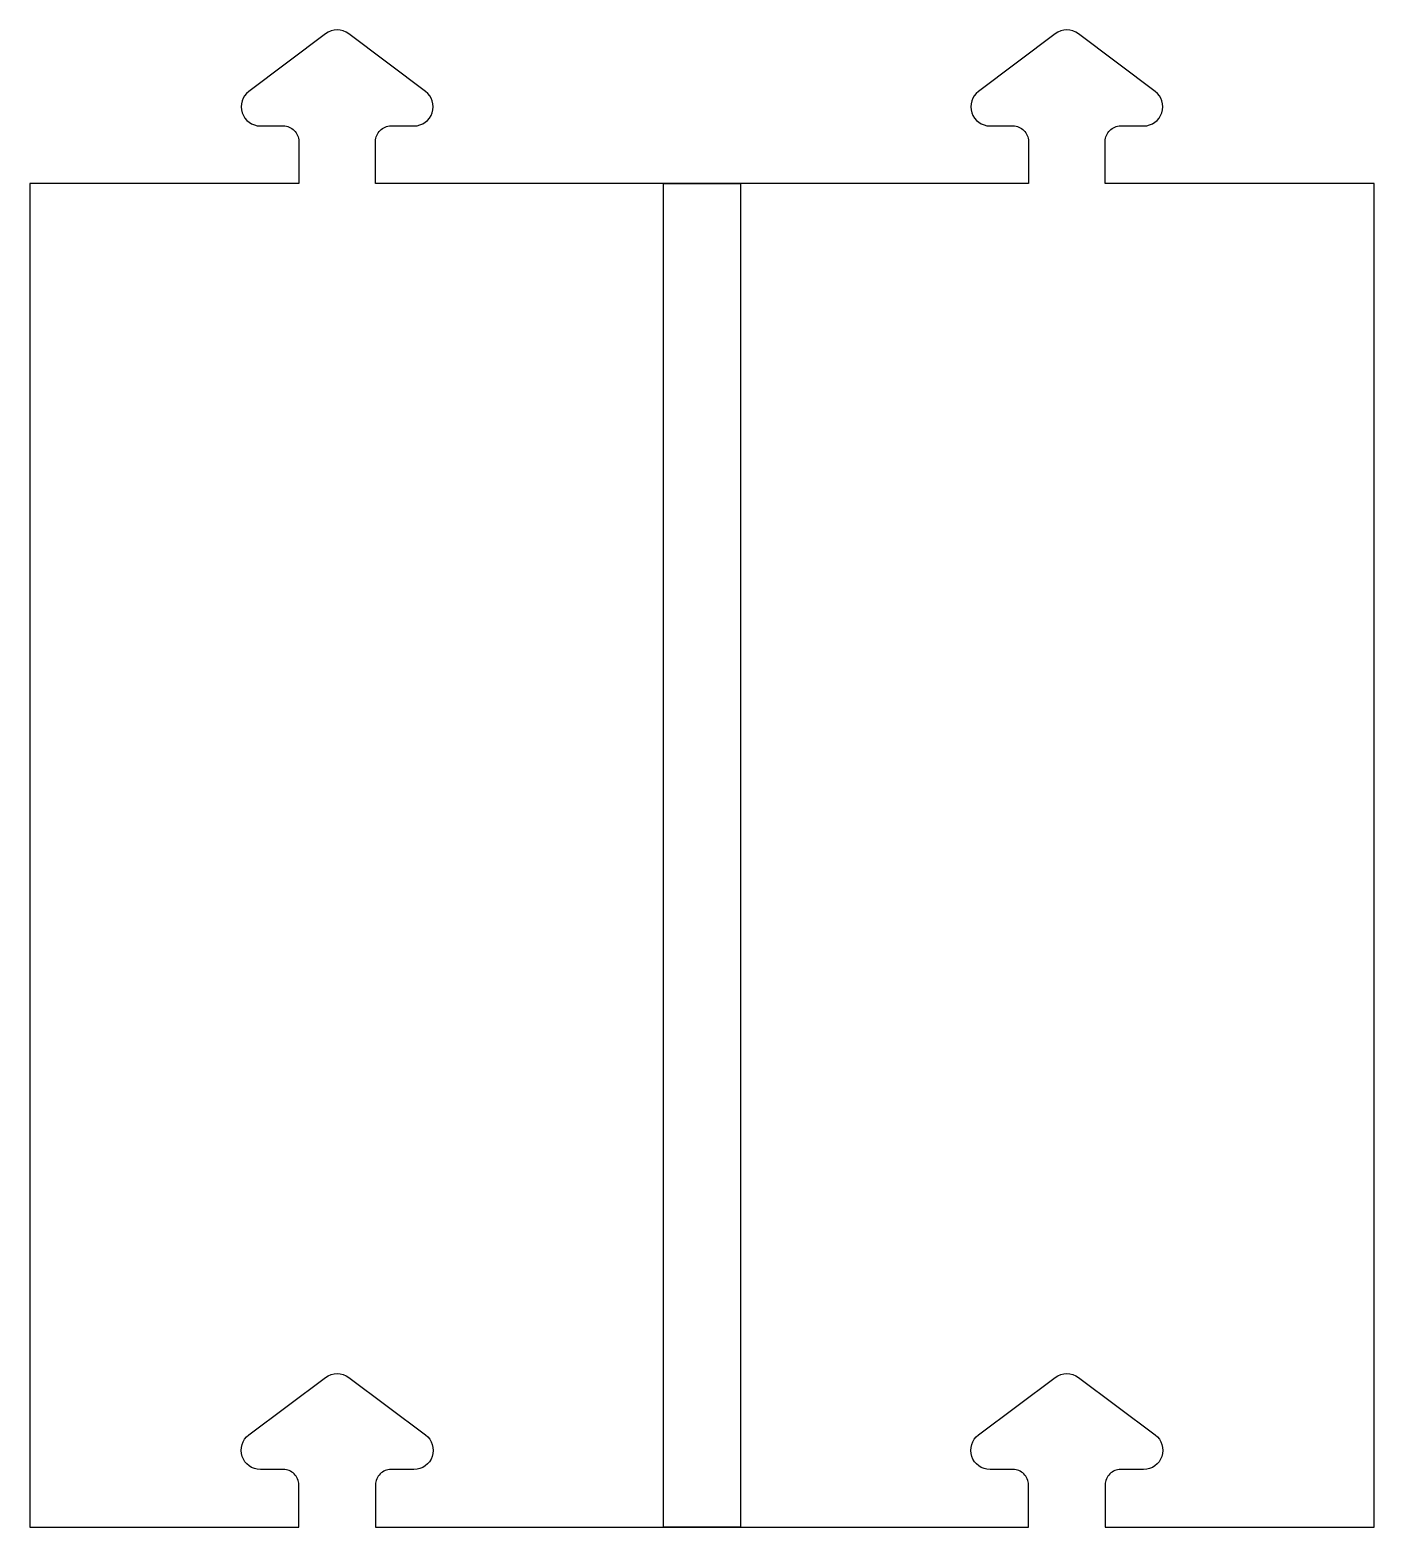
# Model space of a CAD drawing. Header units: millimetres. Extents: x 0 to 350, y 0 to 390.
import ezdxf

# ---------------------------------------------------------------- set-up
doc = ezdxf.new("R2010")
doc.units = ezdxf.units.MM
doc.layers.get('0').update_dxf_attribs({"linetype": 'CONTINUOUS'})

msp = doc.modelspace()

# ---------------------------------------------------------------- linework, layer by layer
msp.add_lwpolyline([(350, 0), (350, 350), (280, 350), (280, 361, -0.414214), (284, 365), (290, 365, 0.720759), (293, 374), (273, 389, 0.333333), (267, 389), (247, 374, 0.720759), (250, 365), (256, 365, -0.414214), (260, 361), (260, 350), (90, 350), (90, 361, -0.414214), (94, 365), (100, 365, 0.720759), (103, 374), (83, 389, 0.333333), (77, 389), (57, 374, 0.720759), (60, 365), (66, 365, -0.414214), (70, 361), (70, 350), (0, 350), (0, 0), (70, 0), (70, 11, 0.414214), (66, 15), (60, 15, -0.720759), (57, 24), (77, 39, -0.333333), (83, 39), (103, 24, -0.720759), (100, 15), (94, 15, 0.414214), (90, 11), (90, 0), (260, 0), (260, 11, 0.414214), (256, 15), (250, 15, -0.720759), (247, 24), (267, 39, -0.333333), (273, 39), (293, 24, -0.720759), (290, 15), (284, 15, 0.414214), (280, 11), (280, 0)], format="xyb", close=True)
msp.add_lwpolyline([(165, 350), (185, 350), (185, 0), (165, 0)], close=True)

doc.saveas('drawing.dxf')
